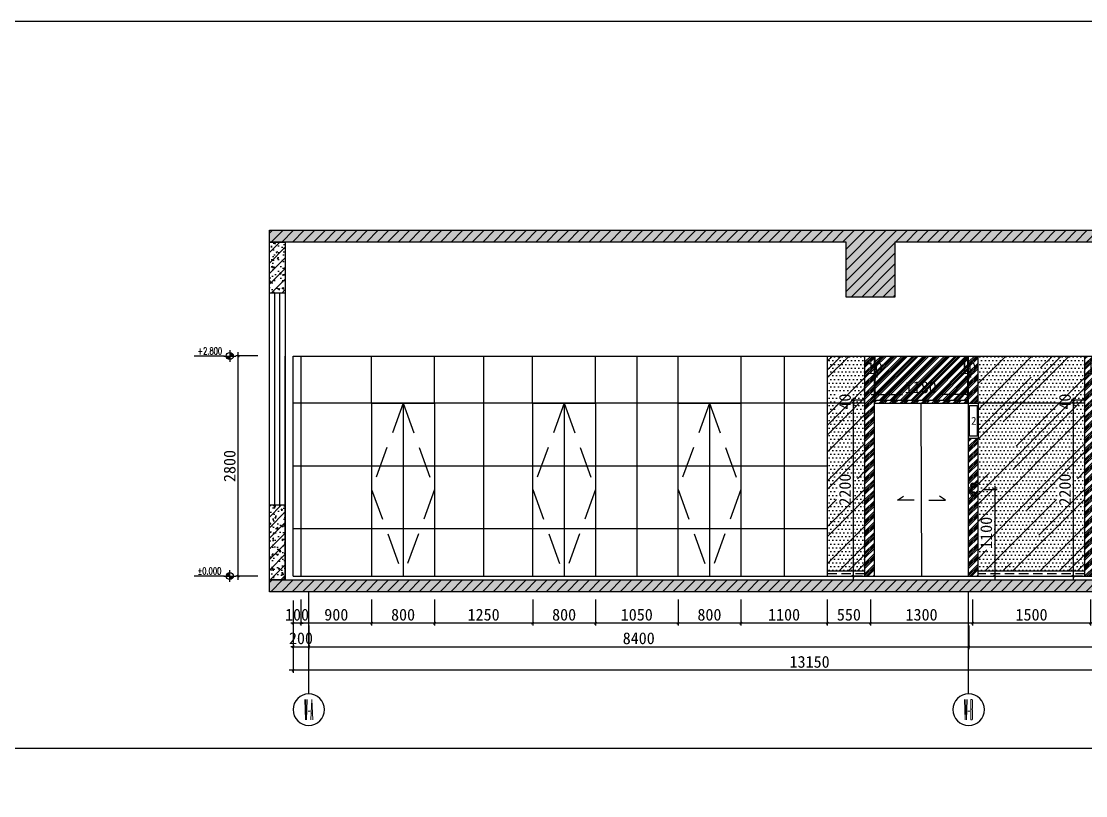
# Model space of a CAD drawing. Header units: millimetres. Extents: x 110215 to 630040, y -488650 to 141897.
# Drawn here: x 418844 to 432394, y 5496 to 15350 of the extents above; entities that cross this region are included whole.
import ezdxf
from ezdxf.enums import TextEntityAlignment as Align

# ---------------------------------------------------------------- set-up
doc = ezdxf.new("R2010")
doc.units = ezdxf.units.MM
doc.header["$LTSCALE"] = 1000
doc.linetypes.add('_DASH', pattern=[0.6, 0.4, -0.2])
doc.layers.get('Defpoints').update_dxf_attribs({"color": 2})
for name, color, linetype in [('0-118标注', 2, 'Continuous'), ('0-140a立面通高转折线', 2, 'Continuous'), ('0-140c立面材料填充', 250, 'Continuous'), ('0-140d立面材料分隔', 146, 'Continuous'), ('0-140立面图剖切线', 4, 'Continuous'), ('D-地面', 8, 'Continuous')]:
    doc.layers.add(name, color=color, linetype=linetype)
doc.styles.add('_TCH_AXIS', font='COMPLEX', dxfattribs={"bigfont": 'GBCBIG'})
doc.styles.add('COMPLEX', font='COMPLEX')
doc.styles.add('DIM_FONT', font='SIMPLEX', dxfattribs={"width": 0.7, "bigfont": 'GBCBIG'})
doc.styles.add('黑体', font='simhei.ttf')
doc.dimstyles.new('50', dxfattribs={"dimscale": 50, "dimtxt": 3, "dimasz": 0.6, "dimexe": 0.6, "dimexo": 0.6, "dimtad": 1, "dimdec": 0, "dimdsep": 46, "dimtxsty": '黑体', "dimblk1": 'ARCHTICK', "dimblk2": 'ARCHTICK', "dimsah": 1, "dimcen": 0, "dimdle": 1, "dimclrd": 251, "dimclre": 251, "dimclrt": 2, "dimadec": 0, "dimazin": 0, "dimtfac": 1, "dimtdec": 0, "dimtix": 1, "dimtmove": 2, "dimatfit": 3, "dimldrblk": 'DOT', "dimfxl": 0, "dimtolj": 1, "dimtzin": 0, "dimarcsym": 0})
pattern_1 = [(50, (4406.14, 0), (182.18467, -15.939086), [19.05, -209.55]), (355, (4406.14, 0), (-35.24342, 191.056845), [15.24, -167.640584]), (100.451445, (4421.32, -1.33), (146.94125, 175.11775), [16.19001, -178.090245]), (46.1842, (4406.14, 50.8), (271.07904, -42.04233), [28.575, -314.325]), (96.63556, (4428.73, 47.3), (237.40413, 247.42612), [24.28502, -267.1356]), (351.18415, (4406.14, 50.8), (237.40413, 247.42612), [22.85997, -251.45973]), (21, (4431.54, 38.1), (151.61439, -102.2652), [19.05, -209.55]), (326, (4431.54, 38.1), (61.80203, 184.18797), [15.24, -167.64]), (71.451445, (4444.18, 29.58), (213.41642, 81.92277), [16.19001, -178.08994]), (37.5, (4406.14, 0), (3.088603, 84.555039), [0, -165.608, 0, -170.18, 0, -168.275]), (7.5, (4406.14, 0), (66.819663, 100.180575), [0, -97.028, 0, -161.798, 0, -64.135]), (327.5, (4349.5, 0), (135.590595, -5.728744), [0, -63.5, 0, -198.12, 0, -262.89]), (317.5, (4324.1, 0), (148.12918, 25.42649), [0, -82.55, 0, -131.572, 0, -186.69])]

# ---------------------------------------------------------------- blocks, each defined once
blk = doc.blocks.new('A$C5D592601')
at = {"color": 8}
for p, q in [((0, 0), (69, 119)), ((0, 0), (139, 0)), ((139, 0), (69, 119))]:
    blk.add_line(p, q, dxfattribs=at)
blk = doc.blocks.new('A$C281910DD')
at = {"color": 4}
for centre in [(30, 142), (30, 30)]:
    blk.add_circle(centre, 30.2, dxfattribs=at)
at = {"color": 8, "xscale": 0.3314608094856856, "yscale": 0.3314608094856856, "zscale": 0.3314608094856856}
blk.add_blockref('A$C5D592601', (8, 128), dxfattribs=at)
at = {"color": 8, "xscale": -0.3314608094856856, "yscale": 0.3314608094856856, "zscale": 0.3314608094856856, "rotation": 180}
blk.add_blockref('A$C5D592601', (8, 44), dxfattribs=at)
blk = doc.blocks.new('_ArchTick')
at = {"color": 0, "linetype": 'ByBlock', "const_width": 0.4}
blk.add_lwpolyline([(-0.5, -0.5), (0.5, 0.5)], dxfattribs=at)
blk = doc.blocks.new('*D720')
at = {"color": 251, "lineweight": -2, "transparency": 16777216}
for p, q in [((311844, -27748), (311664, -27748)), ((311694, -29998), (311694, -27698)), ((311811, -29948), (311664, -29948))]:
    blk.add_line(p, q, dxfattribs=at)
at = {"layer": 'Defpoints', "color": 0, "transparency": 16777216}
for p in [(311694, -27748), (311971, -27748), (311841, -29948)]:
    blk.add_point(p, dxfattribs=at)
at = {"color": 251, "lineweight": -2, "transparency": 16777216, "xscale": 30, "yscale": 30, "zscale": 30}
for p, rotation in [((311694, -27748), 90), ((311694, -29948), 270)]:
    blk.add_blockref('_ArchTick', p, dxfattribs=dict(at, rotation=rotation))
at = {"color": 2, "transparency": 16777216, "insert": (311587, -28848), "char_height": 150, "attachment_point": 5, "rotation": 90, "style": '黑体'}
blk.add_mtext('\\A1;2200', dxfattribs=at)
blk = doc.blocks.new('_DOT')
at = {"color": 0, "linetype": 'ByBlock'}
blk.add_line((-0.5, 0), (-1, 0), dxfattribs=at)
at = {"color": 0, "linetype": 'ByBlock', "const_width": 0.5}
blk.add_lwpolyline([(-0.25, 0, 1), (0.25, 0, 1)], format="xyb", close=True, dxfattribs=at)
blk = doc.blocks.new('*D1052')
at = {"color": 251, "lineweight": -2, "transparency": 16777216}
for p, q in [((311961, -27411), (311931, -27411)), ((311961, -27376), (311961, -27441)), ((311961, -27411), (311971, -27411)), ((311971, -27376), (311971, -27441)), ((311971, -27411), (312001, -27411))]:
    blk.add_line(p, q, dxfattribs=at)
at = {"layer": 'Defpoints', "color": 0, "transparency": 16777216}
for p in [(311961, -27346), (311971, -27346), (311971, -27411)]:
    blk.add_point(p, dxfattribs=at)
at = {"color": 251, "lineweight": -2, "transparency": 16777216, "xscale": 30, "yscale": 30, "zscale": 30}
blk.add_blockref('_ArchTick', (311961, -27411), dxfattribs=at)
at = {"color": 251, "lineweight": -2, "transparency": 16777216, "xscale": 30, "yscale": 30, "zscale": 30, "rotation": 180}
blk.add_blockref('_ArchTick', (311971, -27411), dxfattribs=at)
at = {"color": 2, "transparency": 16777216, "insert": (311966, -27304), "char_height": 150, "attachment_point": 5, "style": '黑体'}
blk.add_mtext('\\A1;10', dxfattribs=at)
blk = doc.blocks.new('*D721')
at = {"color": 251, "lineweight": -2, "transparency": 16777216}
for p, q in [((311921, -27639), (312318, -27639)), ((311971, -27604), (311971, -27669)), ((313201, -27639), (312783, -27639)), ((313151, -27598), (313151, -27669))]:
    blk.add_line(p, q, dxfattribs=at)
at = {"layer": 'Defpoints', "color": 0, "transparency": 16777216}
for p in [(311971, -27574), (313151, -27568), (313151, -27639)]:
    blk.add_point(p, dxfattribs=at)
at = {"color": 251, "lineweight": -2, "transparency": 16777216, "xscale": 30, "yscale": 30, "zscale": 30, "rotation": 180}
blk.add_blockref('_ArchTick', (311971, -27639), dxfattribs=at)
at = {"color": 251, "lineweight": -2, "transparency": 16777216, "xscale": 30, "yscale": 30, "zscale": 30}
blk.add_blockref('_ArchTick', (313151, -27639), dxfattribs=at)
at = {"color": 2, "transparency": 16777216, "insert": (312550, -27546), "char_height": 150, "attachment_point": 5, "style": '黑体'}
blk.add_mtext('\\A1;1180', dxfattribs=at)
blk = doc.blocks.new('*D1053')
at = {"color": 251, "lineweight": -2, "transparency": 16777216}
for p, q in [((313151, -27281), (313151, -27441)), ((313161, -27358), (313161, -27441)), ((313151, -27411), (313121, -27411)), ((313151, -27411), (313161, -27411)), ((313161, -27411), (313191, -27411))]:
    blk.add_line(p, q, dxfattribs=at)
at = {"layer": 'Defpoints', "color": 0, "transparency": 16777216}
for p in [(313151, -27251), (313161, -27328), (313161, -27411)]:
    blk.add_point(p, dxfattribs=at)
at = {"color": 251, "lineweight": -2, "transparency": 16777216, "xscale": 30, "yscale": 30, "zscale": 30}
blk.add_blockref('_ArchTick', (313151, -27411), dxfattribs=at)
at = {"color": 251, "lineweight": -2, "transparency": 16777216, "xscale": 30, "yscale": 30, "zscale": 30, "rotation": 180}
blk.add_blockref('_ArchTick', (313161, -27411), dxfattribs=at)
at = {"color": 2, "transparency": 16777216, "insert": (313156, -27304), "char_height": 150, "attachment_point": 5, "style": '黑体'}
blk.add_mtext('\\A1;10', dxfattribs=at)
blk = doc.blocks.new('*D1054')
at = {"color": 251, "lineweight": -2, "transparency": 16777216}
for p, q in [((313342, -28848), (313522, -28848)), ((313492, -28798), (313492, -29998)), ((313342, -29948), (313522, -29948))]:
    blk.add_line(p, q, dxfattribs=at)
at = {"layer": 'Defpoints', "color": 0, "transparency": 16777216}
for p in [(313249, -28848), (313220, -29948), (313492, -29948)]:
    blk.add_point(p, dxfattribs=at)
at = {"color": 251, "lineweight": -2, "transparency": 16777216, "xscale": 30, "yscale": 30, "zscale": 30}
for p, rotation in [((313492, -28848), 90), ((313492, -29948), 270)]:
    blk.add_blockref('_ArchTick', p, dxfattribs=dict(at, rotation=rotation))
at = {"color": 2, "transparency": 16777216, "insert": (313385, -29398), "char_height": 150, "attachment_point": 5, "rotation": 90, "style": '黑体'}
blk.add_mtext('\\A1;1100', dxfattribs=at)
blk = doc.blocks.new('*D1055')
at = {"color": 251, "lineweight": -2, "transparency": 16777216}
for p, q in [((311844, -27708), (311664, -27708)), ((311844, -27748), (311664, -27748)), ((311694, -27708), (311694, -27678)), ((311694, -27708), (311694, -27748)), ((311694, -27748), (311694, -27778))]:
    blk.add_line(p, q, dxfattribs=at)
at = {"layer": 'Defpoints', "color": 0, "transparency": 16777216}
for p in [(311694, -27748), (311961, -27708), (311971, -27748)]:
    blk.add_point(p, dxfattribs=at)
at = {"color": 251, "lineweight": -2, "transparency": 16777216, "xscale": 30, "yscale": 30, "zscale": 30}
for p, rotation in [((311694, -27708), 270), ((311694, -27748), 90)]:
    blk.add_blockref('_ArchTick', p, dxfattribs=dict(at, rotation=rotation))
at = {"color": 2, "transparency": 16777216, "insert": (311587, -27728), "char_height": 150, "attachment_point": 5, "rotation": 90, "style": '黑体'}
blk.add_mtext('\\A1;40', dxfattribs=at)
blk = doc.blocks.new('*D1059')
at = {"color": 251, "lineweight": -2, "transparency": 16777216}
for p, q in [((430954, 7991), (430954, 7661)), ((432454, 7991), (432454, 7661)), ((432504, 7691), (430904, 7691))]:
    blk.add_line(p, q, dxfattribs=at)
at = {"layer": 'Defpoints', "color": 0, "transparency": 16777216}
for p in [(430954, 8091), (432454, 8091), (430954, 7691)]:
    blk.add_point(p, dxfattribs=at)
at = {"color": 251, "lineweight": -2, "transparency": 16777216, "xscale": 30, "yscale": 30, "zscale": 30, "rotation": 180}
blk.add_blockref('_ArchTick', (430954, 7691), dxfattribs=at)
at = {"color": 251, "lineweight": -2, "transparency": 16777216, "xscale": 30, "yscale": 30, "zscale": 30}
blk.add_blockref('_ArchTick', (432454, 7691), dxfattribs=at)
at = {"color": 2, "transparency": 16777216, "insert": (431704, 7798), "char_height": 150, "attachment_point": 5, "style": '黑体'}
blk.add_mtext('\\A1;1500', dxfattribs=at)
blk = doc.blocks.new('*D1060')
at = {"color": 251, "lineweight": -2, "transparency": 16777216}
for p, q in [((429654, 7991), (429654, 7661)), ((430954, 7991), (430954, 7661)), ((431004, 7691), (429604, 7691))]:
    blk.add_line(p, q, dxfattribs=at)
at = {"layer": 'Defpoints', "color": 0, "transparency": 16777216}
for p in [(429654, 8091), (430954, 8091), (429654, 7691)]:
    blk.add_point(p, dxfattribs=at)
at = {"color": 251, "lineweight": -2, "transparency": 16777216, "xscale": 30, "yscale": 30, "zscale": 30, "rotation": 180}
blk.add_blockref('_ArchTick', (429654, 7691), dxfattribs=at)
at = {"color": 251, "lineweight": -2, "transparency": 16777216, "xscale": 30, "yscale": 30, "zscale": 30}
blk.add_blockref('_ArchTick', (430954, 7691), dxfattribs=at)
at = {"color": 2, "transparency": 16777216, "insert": (430304, 7798), "char_height": 150, "attachment_point": 5, "style": '黑体'}
blk.add_mtext('\\A1;1300', dxfattribs=at)
blk = doc.blocks.new('*D1061')
at = {"color": 251, "lineweight": -2, "transparency": 16777216}
for p, q in [((429104, 7991), (429104, 7661)), ((429654, 7991), (429654, 7661)), ((429704, 7691), (429054, 7691))]:
    blk.add_line(p, q, dxfattribs=at)
at = {"layer": 'Defpoints', "color": 0, "transparency": 16777216}
for p in [(429104, 8091), (429654, 8091), (429104, 7691)]:
    blk.add_point(p, dxfattribs=at)
at = {"color": 251, "lineweight": -2, "transparency": 16777216, "xscale": 30, "yscale": 30, "zscale": 30, "rotation": 180}
blk.add_blockref('_ArchTick', (429104, 7691), dxfattribs=at)
at = {"color": 251, "lineweight": -2, "transparency": 16777216, "xscale": 30, "yscale": 30, "zscale": 30}
blk.add_blockref('_ArchTick', (429654, 7691), dxfattribs=at)
at = {"color": 2, "transparency": 16777216, "insert": (429379, 7798), "char_height": 150, "attachment_point": 5, "style": '黑体'}
blk.add_mtext('\\A1;550', dxfattribs=at)
blk = doc.blocks.new('*D1062')
at = {"color": 251, "lineweight": -2, "transparency": 16777216}
for p, q in [((428004, 7991), (428004, 7661)), ((429104, 7991), (429104, 7661)), ((429154, 7691), (427954, 7691))]:
    blk.add_line(p, q, dxfattribs=at)
at = {"layer": 'Defpoints', "color": 0, "transparency": 16777216}
for p in [(428004, 8091), (429104, 8091), (428004, 7691)]:
    blk.add_point(p, dxfattribs=at)
at = {"color": 251, "lineweight": -2, "transparency": 16777216, "xscale": 30, "yscale": 30, "zscale": 30, "rotation": 180}
blk.add_blockref('_ArchTick', (428004, 7691), dxfattribs=at)
at = {"color": 251, "lineweight": -2, "transparency": 16777216, "xscale": 30, "yscale": 30, "zscale": 30}
blk.add_blockref('_ArchTick', (429104, 7691), dxfattribs=at)
at = {"color": 2, "transparency": 16777216, "insert": (428554, 7798), "char_height": 150, "attachment_point": 5, "style": '黑体'}
blk.add_mtext('\\A1;1100', dxfattribs=at)
blk = doc.blocks.new('*D1063')
at = {"color": 251, "lineweight": -2, "transparency": 16777216}
for p, q in [((427204, 7991), (427204, 7661)), ((428004, 7991), (428004, 7661)), ((428054, 7691), (427154, 7691))]:
    blk.add_line(p, q, dxfattribs=at)
at = {"layer": 'Defpoints', "color": 0, "transparency": 16777216}
for p in [(427204, 8091), (428004, 8091), (427204, 7691)]:
    blk.add_point(p, dxfattribs=at)
at = {"color": 251, "lineweight": -2, "transparency": 16777216, "xscale": 30, "yscale": 30, "zscale": 30, "rotation": 180}
blk.add_blockref('_ArchTick', (427204, 7691), dxfattribs=at)
at = {"color": 251, "lineweight": -2, "transparency": 16777216, "xscale": 30, "yscale": 30, "zscale": 30}
blk.add_blockref('_ArchTick', (428004, 7691), dxfattribs=at)
at = {"color": 2, "transparency": 16777216, "insert": (427604, 7798), "char_height": 150, "attachment_point": 5, "style": '黑体'}
blk.add_mtext('\\A1;800', dxfattribs=at)
blk = doc.blocks.new('*D1064')
at = {"color": 251, "lineweight": -2, "transparency": 16777216}
for p, q in [((426154, 7991), (426154, 7661)), ((427204, 7991), (427204, 7661)), ((427254, 7691), (426104, 7691))]:
    blk.add_line(p, q, dxfattribs=at)
at = {"layer": 'Defpoints', "color": 0, "transparency": 16777216}
for p in [(426154, 8091), (427204, 8091), (426154, 7691)]:
    blk.add_point(p, dxfattribs=at)
at = {"color": 251, "lineweight": -2, "transparency": 16777216, "xscale": 30, "yscale": 30, "zscale": 30, "rotation": 180}
blk.add_blockref('_ArchTick', (426154, 7691), dxfattribs=at)
at = {"color": 251, "lineweight": -2, "transparency": 16777216, "xscale": 30, "yscale": 30, "zscale": 30}
blk.add_blockref('_ArchTick', (427204, 7691), dxfattribs=at)
at = {"color": 2, "transparency": 16777216, "insert": (426679, 7798), "char_height": 150, "attachment_point": 5, "style": '黑体'}
blk.add_mtext('\\A1;1050', dxfattribs=at)
blk = doc.blocks.new('*D1065')
at = {"color": 251, "lineweight": -2, "transparency": 16777216}
for p, q in [((425354, 7991), (425354, 7661)), ((426154, 7991), (426154, 7661)), ((426204, 7691), (425304, 7691))]:
    blk.add_line(p, q, dxfattribs=at)
at = {"layer": 'Defpoints', "color": 0, "transparency": 16777216}
for p in [(425354, 8091), (426154, 8091), (425354, 7691)]:
    blk.add_point(p, dxfattribs=at)
at = {"color": 251, "lineweight": -2, "transparency": 16777216, "xscale": 30, "yscale": 30, "zscale": 30, "rotation": 180}
blk.add_blockref('_ArchTick', (425354, 7691), dxfattribs=at)
at = {"color": 251, "lineweight": -2, "transparency": 16777216, "xscale": 30, "yscale": 30, "zscale": 30}
blk.add_blockref('_ArchTick', (426154, 7691), dxfattribs=at)
at = {"color": 2, "transparency": 16777216, "insert": (425754, 7798), "char_height": 150, "attachment_point": 5, "style": '黑体'}
blk.add_mtext('\\A1;800', dxfattribs=at)
blk = doc.blocks.new('*D1066')
at = {"color": 251, "lineweight": -2, "transparency": 16777216}
for p, q in [((424104, 7991), (424104, 7661)), ((425354, 7991), (425354, 7661)), ((425404, 7691), (424054, 7691))]:
    blk.add_line(p, q, dxfattribs=at)
at = {"layer": 'Defpoints', "color": 0, "transparency": 16777216}
for p in [(424104, 8091), (425354, 8091), (424104, 7691)]:
    blk.add_point(p, dxfattribs=at)
at = {"color": 251, "lineweight": -2, "transparency": 16777216, "xscale": 30, "yscale": 30, "zscale": 30, "rotation": 180}
blk.add_blockref('_ArchTick', (424104, 7691), dxfattribs=at)
at = {"color": 251, "lineweight": -2, "transparency": 16777216, "xscale": 30, "yscale": 30, "zscale": 30}
blk.add_blockref('_ArchTick', (425354, 7691), dxfattribs=at)
at = {"color": 2, "transparency": 16777216, "insert": (424729, 7798), "char_height": 150, "attachment_point": 5, "style": '黑体'}
blk.add_mtext('\\A1;1250', dxfattribs=at)
blk = doc.blocks.new('*D1067')
at = {"color": 251, "lineweight": -2, "transparency": 16777216}
for p, q in [((423304, 7991), (423304, 7661)), ((424104, 7991), (424104, 7661)), ((424154, 7691), (423254, 7691))]:
    blk.add_line(p, q, dxfattribs=at)
at = {"layer": 'Defpoints', "color": 0, "transparency": 16777216}
for p in [(423304, 8091), (424104, 8091), (423304, 7691)]:
    blk.add_point(p, dxfattribs=at)
at = {"color": 251, "lineweight": -2, "transparency": 16777216, "xscale": 30, "yscale": 30, "zscale": 30, "rotation": 180}
blk.add_blockref('_ArchTick', (423304, 7691), dxfattribs=at)
at = {"color": 251, "lineweight": -2, "transparency": 16777216, "xscale": 30, "yscale": 30, "zscale": 30}
blk.add_blockref('_ArchTick', (424104, 7691), dxfattribs=at)
at = {"color": 2, "transparency": 16777216, "insert": (423704, 7798), "char_height": 150, "attachment_point": 5, "style": '黑体'}
blk.add_mtext('\\A1;800', dxfattribs=at)
blk = doc.blocks.new('*D1068')
at = {"color": 251, "lineweight": -2, "transparency": 16777216}
for p, q in [((422404, 7991), (422404, 7661)), ((423304, 7991), (423304, 7661)), ((423354, 7691), (422354, 7691))]:
    blk.add_line(p, q, dxfattribs=at)
at = {"layer": 'Defpoints', "color": 0, "transparency": 16777216}
for p in [(422404, 8091), (423304, 8091), (422404, 7691)]:
    blk.add_point(p, dxfattribs=at)
at = {"color": 251, "lineweight": -2, "transparency": 16777216, "xscale": 30, "yscale": 30, "zscale": 30, "rotation": 180}
blk.add_blockref('_ArchTick', (422404, 7691), dxfattribs=at)
at = {"color": 251, "lineweight": -2, "transparency": 16777216, "xscale": 30, "yscale": 30, "zscale": 30}
blk.add_blockref('_ArchTick', (423304, 7691), dxfattribs=at)
at = {"color": 2, "transparency": 16777216, "insert": (422854, 7798), "char_height": 150, "attachment_point": 5, "style": '黑体'}
blk.add_mtext('\\A1;900', dxfattribs=at)
blk = doc.blocks.new('*D1069')
at = {"color": 251, "lineweight": -2, "transparency": 16777216}
for p, q in [((422304, 7981), (422304, 7661)), ((422404, 7991), (422404, 7661)), ((422304, 7691), (422274, 7691)), ((422404, 7691), (422304, 7691)), ((422404, 7691), (422434, 7691))]:
    blk.add_line(p, q, dxfattribs=at)
at = {"layer": 'Defpoints', "color": 0, "transparency": 16777216}
for p in [(422304, 8011), (422404, 8091), (422304, 7691)]:
    blk.add_point(p, dxfattribs=at)
at = {"color": 251, "lineweight": -2, "transparency": 16777216, "xscale": 30, "yscale": 30, "zscale": 30}
blk.add_blockref('_ArchTick', (422304, 7691), dxfattribs=at)
at = {"color": 251, "lineweight": -2, "transparency": 16777216, "xscale": 30, "yscale": 30, "zscale": 30, "rotation": 180}
blk.add_blockref('_ArchTick', (422404, 7691), dxfattribs=at)
at = {"color": 2, "transparency": 16777216, "insert": (422354, 7798), "char_height": 150, "attachment_point": 5, "style": '黑体'}
blk.add_mtext('\\A1;100', dxfattribs=at)
blk = doc.blocks.new('*D1070')
at = {"color": 251, "lineweight": -2, "transparency": 16777216}
for p, q in [((422304, 7661), (422304, 7361)), ((422504, 7661), (422504, 7361)), ((422304, 7391), (422274, 7391)), ((422304, 7391), (422504, 7391)), ((422504, 7391), (422534, 7391))]:
    blk.add_line(p, q, dxfattribs=at)
at = {"layer": 'Defpoints', "color": 0, "transparency": 16777216}
for p in [(422304, 7691), (422504, 7691), (422504, 7391)]:
    blk.add_point(p, dxfattribs=at)
at = {"color": 251, "lineweight": -2, "transparency": 16777216, "xscale": 30, "yscale": 30, "zscale": 30}
blk.add_blockref('_ArchTick', (422304, 7391), dxfattribs=at)
at = {"color": 251, "lineweight": -2, "transparency": 16777216, "xscale": 30, "yscale": 30, "zscale": 30, "rotation": 180}
blk.add_blockref('_ArchTick', (422504, 7391), dxfattribs=at)
at = {"color": 2, "transparency": 16777216, "insert": (422404, 7498), "char_height": 150, "attachment_point": 5, "style": '黑体'}
blk.add_mtext('\\A1;200', dxfattribs=at)
blk = doc.blocks.new('*D1071')
at = {"color": 251, "lineweight": -2, "transparency": 16777216}
for p, q in [((422504, 7661), (422504, 7361)), ((430904, 7661), (430904, 7361)), ((422454, 7391), (430954, 7391))]:
    blk.add_line(p, q, dxfattribs=at)
at = {"layer": 'Defpoints', "color": 0, "transparency": 16777216}
for p in [(422504, 7691), (430904, 7691), (430904, 7391)]:
    blk.add_point(p, dxfattribs=at)
at = {"color": 251, "lineweight": -2, "transparency": 16777216, "xscale": 30, "yscale": 30, "zscale": 30, "rotation": 180}
blk.add_blockref('_ArchTick', (422504, 7391), dxfattribs=at)
at = {"color": 251, "lineweight": -2, "transparency": 16777216, "xscale": 30, "yscale": 30, "zscale": 30}
blk.add_blockref('_ArchTick', (430904, 7391), dxfattribs=at)
at = {"color": 2, "transparency": 16777216, "insert": (426704, 7498), "char_height": 150, "attachment_point": 5, "style": '黑体'}
blk.add_mtext('\\A1;8400', dxfattribs=at)
blk = doc.blocks.new('*D1072')
at = {"color": 251, "lineweight": -2, "transparency": 16777216}
for p, q in [((430904, 7661), (430904, 7361)), ((435154, 7661), (435154, 7361)), ((430854, 7391), (435204, 7391))]:
    blk.add_line(p, q, dxfattribs=at)
at = {"layer": 'Defpoints', "color": 0, "transparency": 16777216}
for p in [(430904, 7691), (435154, 7691), (435154, 7391)]:
    blk.add_point(p, dxfattribs=at)
at = {"color": 251, "lineweight": -2, "transparency": 16777216, "xscale": 30, "yscale": 30, "zscale": 30, "rotation": 180}
blk.add_blockref('_ArchTick', (430904, 7391), dxfattribs=at)
at = {"color": 251, "lineweight": -2, "transparency": 16777216, "xscale": 30, "yscale": 30, "zscale": 30}
blk.add_blockref('_ArchTick', (435154, 7391), dxfattribs=at)
at = {"color": 2, "transparency": 16777216, "insert": (433029, 7498), "char_height": 150, "attachment_point": 5, "style": '黑体'}
blk.add_mtext('\\A1;4250', dxfattribs=at)
blk = doc.blocks.new('*D1074')
at = {"color": 251, "lineweight": -2, "transparency": 16777216}
for p, q in [((422304, 7361), (422304, 7061)), ((435454, 7361), (435454, 7061)), ((435504, 7091), (422254, 7091))]:
    blk.add_line(p, q, dxfattribs=at)
at = {"layer": 'Defpoints', "color": 0, "transparency": 16777216}
for p in [(422304, 7391), (435454, 7391), (422304, 7091)]:
    blk.add_point(p, dxfattribs=at)
at = {"color": 251, "lineweight": -2, "transparency": 16777216, "xscale": 30, "yscale": 30, "zscale": 30, "rotation": 180}
blk.add_blockref('_ArchTick', (422304, 7091), dxfattribs=at)
at = {"color": 251, "lineweight": -2, "transparency": 16777216, "xscale": 30, "yscale": 30, "zscale": 30}
blk.add_blockref('_ArchTick', (435454, 7091), dxfattribs=at)
at = {"color": 2, "transparency": 16777216, "insert": (428879, 7198), "char_height": 150, "attachment_point": 5, "style": '黑体'}
blk.add_mtext('\\A1;13150', dxfattribs=at)
blk = doc.blocks.new('_AXISO')
blk.add_circle((0, 0), 0.5)
at = {"style": 'COMPLEX', "width": 1.041667}
blk.add_attdef('A', text='', height=0.56, dxfattribs=at).set_placement((-0.25, -0.28), (0.25, -0.28), align=Align.FIT)
blk = doc.blocks.new('*D1075')
at = {"color": 251, "lineweight": -2, "transparency": 16777216}
for p, q in [((421604, 8241), (421604, 11141)), ((421854, 11091), (421574, 11091)), ((421854, 8291), (421574, 8291))]:
    blk.add_line(p, q, dxfattribs=at)
at = {"layer": 'Defpoints', "color": 0, "transparency": 16777216}
for p in [(421604, 11091), (422004, 11091), (422004, 8291)]:
    blk.add_point(p, dxfattribs=at)
at = {"color": 251, "lineweight": -2, "transparency": 16777216, "xscale": 30, "yscale": 30, "zscale": 30}
for p, rotation in [((421604, 11091), 90), ((421604, 8291), 270)]:
    blk.add_blockref('_ArchTick', p, dxfattribs=dict(at, rotation=rotation))
at = {"color": 2, "transparency": 16777216, "insert": (421497, 9691), "char_height": 150, "attachment_point": 5, "rotation": 90, "style": '黑体'}
blk.add_mtext('\\A1;2800', dxfattribs=at)
blk = doc.blocks.new('*U702')
at = {"extrusion": (0, 0, -1)}
for points in [[(0, 0), (1.5, 0, 0.414214), (0, 1.5)], [(0, 0), (-1.5, 0, 0.414214), (0, -1.5)]]:
    blk.add_hatch(color=256, dxfattribs=at).paths.add_polyline_path(points)
for p, q in [((-2.25, 0), (-15.09, 0)), ((-2.52, 0), (2.52, 0)), ((0, -2.52), (0, 2.52))]:
    blk.add_line(p, q)
blk.add_circle((0, 0), 1.5)
at = {"style": 'DIM_FONT', "width": 0.7, "flags": 8}
blk.add_attdef('%%P0.000', (-13.68, -0.59), '', height=3, dxfattribs=at)
blk = doc.blocks.new('*U703')
at = {"extrusion": (0, 0, -1)}
for points in [[(0, 0), (1.5, 0, -0.414214), (0, -1.5)], [(0, 0), (-1.5, 0, -0.414214), (0, 1.5)]]:
    blk.add_hatch(color=256, dxfattribs=at).paths.add_polyline_path(points)
for p, q in [((-2.25, 0), (-15.09, 0)), ((-2.52, 0), (2.52, 0)), ((0, 2.52), (0, -2.52))]:
    blk.add_line(p, q)
blk.add_circle((0, 0), 1.5)
at = {"style": 'DIM_FONT', "width": 0.7, "flags": 8}
blk.add_attdef('%%P0.000', (-13.68, 0.59), '', height=3, dxfattribs=at)
blk = doc.blocks.new('scfsdfs')
h = blk.add_hatch()
h.set_pattern_fill('ANSI34', color=8, scale=5, style=0)
h.set_pattern_definition([(45, (315072.82, -29947.7), (-67.352, 67.352), []), (45, (315095.27, -29947.7), (-67.352, 67.352), []), (45, (315117.72, -29947.7), (-67.352, 67.352), []), (45, (315140.17, -29947.7), (-67.352, 67.352), [])])
h.paths.add_polyline_path([(311960.9, -27147.7), (311840.9, -27147.7), (311840.9, -29947.7), (311960.9, -29947.7)])
h = blk.add_hatch()
h.set_pattern_fill('ANSI34', color=8, scale=5, style=0)
h.set_pattern_definition([(45, (315202.82, -29947.7), (-67.352, 67.352), []), (45, (315225.27, -29947.7), (-67.352, 67.352), []), (45, (315247.72, -29947.7), (-67.352, 67.352), []), (45, (315270.17, -29947.7), (-67.352, 67.352), [])])
h.paths.add_polyline_path([(313150.9, -27147.7), (311970.9, -27147.7), (311970.9, -27707.7), (313150.9, -27707.7)])
h = blk.add_hatch()
h.set_pattern_fill('ANSI34', color=8, scale=5, style=0)
h.set_pattern_definition([(45, (316392.82, -29947.7), (-67.352, 67.352), []), (45, (316415.27, -29947.7), (-67.352, 67.352), []), (45, (316437.72, -29947.7), (-67.352, 67.352), []), (45, (316460.17, -29947.7), (-67.352, 67.352), [])])
h.paths.add_polyline_path([(313280.9, -28197.7), (313160.9, -28197.7), (313160.9, -29947.7), (313280.9, -29947.7)])
h.paths.add_polyline_path([(313280.9, -27147.7), (313160.9, -27147.7), (313160.9, -27747.7), (313280.9, -27747.7)])
h = blk.add_hatch()
h.set_pattern_fill('ANSI34', color=8, scale=5, style=0)
h.set_pattern_definition([(45, (315282.21, -27747.7), (-67.352, 67.352), []), (45, (315304.66, -27747.7), (-67.352, 67.352), []), (45, (315327.11, -27747.7), (-67.352, 67.352), []), (45, (315349.56, -27747.7), (-67.352, 67.352), [])])
h.paths.add_polyline_path([(313150.3, -27707.7), (311950.3, -27707.7), (311950.3, -27747.7), (313150.3, -27747.7)])
at = {"color": 4}
for p, q in [((311840.9, -29947.7), (311840.9, -27147.7)), ((313280.9, -27747.7), (313280.9, -27147.7)), ((313280.9, -29947.7), (313280.9, -28197.7))]:
    blk.add_line(p, q, dxfattribs=at)
at = {"color": 3}
for p, q in [((311960.9, -29947.7), (311960.9, -27147.7)), ((313160.9, -27747.7), (313160.9, -27147.7)), ((311960.9, -27707.7), (313160.9, -27707.7)), ((311960.9, -27747.7), (313160.9, -27747.7)), ((312550.3, -27747.7), (312560.9, -29947.7)), ((313160.9, -29947.7), (313160.9, -28197.7))]:
    blk.add_line(p, q, dxfattribs=at)
at = {"color": 9}
for p, q in [((311970.9, -27707.7), (311970.9, -27147.7)), ((313150.9, -27707.7), (313150.9, -27147.7))]:
    blk.add_line(p, q, dxfattribs=at)
at = {"color": 8}
for points in [[(313160.9, -27747.7), (313280.9, -27747.7), (313280.9, -28197.7), (313160.9, -28197.7)], [(313170.9, -27777.7), (313270.9, -27777.7), (313270.9, -28167.7), (313170.9, -28167.7)]]:
    blk.add_lwpolyline(points, close=True, dxfattribs=at)
at = {"color": 2}
for points in [[(312467.1, -28980.1), (312254.1, -28980.1), (312330.1, -28929.6)], [(312654.7, -28980.1), (312867.7, -28980.1), (312791.7, -28929.6)]]:
    blk.add_lwpolyline(points, dxfattribs=at)
at = {"color": 8}
blk.add_blockref('A$C281910DD', (313188.7, -28933.9), dxfattribs=at)
blk.add_text('2', height=100, dxfattribs=at).set_placement((313191.8, -28022.4))
for base, p1, p2, angle, picture, middle in [((311970.9, -27411), (311960.9, -27346.4), (311970.9, -27346.4), 0, '*D1052', (311965.9, -27303.9)), ((313160.9, -27411), (313150.9, -27251.3), (313160.9, -27327.8), 0, '*D1053', (313155.9, -27303.9)), ((311694, -27747.7), (311960.9, -27707.7), (311970.9, -27747.7), 270, '*D1055', (311586.9, -27727.7)), ((311694, -27747.7), (311840.9, -29947.7), (311970.9, -27747.7), 90, '*D720', (311586.9, -28847.7)), ((313491.7, -29947.7), (313249.2, -28847.7), (313219.5, -29947.7), 90, '*D1054', (313384.6, -29397.7))]:
    dim = blk.add_linear_dim(base=base, p1=p1, p2=p2, angle=angle, dimstyle='50')
    dim.commit()
    dim.dimension.update_dxf_attribs({"geometry": picture, "text_midpoint": middle})
dim = blk.add_linear_dim(base=(313150.9, -27638.8), p1=(311970.9, -27574.2), p2=(313150.9, -27568.1), angle=0, dimstyle='50')
dim.commit()
dim.dimension.update_dxf_attribs({"geometry": '*D721', "text_midpoint": (312550.3, -27546.3), "dimtype": 128})

msp = doc.modelspace()

# ---------------------------------------------------------------- hatches: boundary and pattern name
h = msp.add_hatch()
h.set_pattern_fill('ANSI31', color=250, scale=30)
h.set_pattern_definition([(45, (59757.53, 37276.39), (-67.35192, 67.35192), [])])
h.paths.add_polyline_path([(435550, 12690.4), (435550, 11840.4), (434940.2, 11840.4), (434940.2, 12540.4), (429965.7, 12540.4), (429965.7, 11840.4), (429344.9, 11840.4), (429344.9, 12540.4), (422003.9, 12540.4), (422003.9, 12690.4)])
h.paths.add_polyline_path([(422003.9, 8240.8), (435454.8, 8240.8), (435454.8, 8090.8), (422003.9, 8090.8)])
h = msp.add_hatch()
h.set_pattern_fill('ANSI31', color=250, scale=30)
h.set_pattern_definition([(45, (4406.14, 0), (-67.35192, 67.35192), [])])
h.paths.add_polyline_path([(422003.9, 8240.8), (422204, 8240.8), (422204, 9190.8), (422003.9, 9190.8)])
h.paths.add_polyline_path([(422204, 12540.4), (422003.9, 12540.4), (422003.9, 11890.8), (422204, 11890.8)])
h = msp.add_hatch()
h.set_pattern_fill('玻璃', color=8, scale=500, angle=45)
h.set_pattern_definition([(45, (425629.8, 5316.6), (424.264, 1131.37), [7500, -1000, 2500, -500]), (45, (425923.2, 5963.6), (-823.78, 116.67), [1500, -165, 3000, -375]), (45, (425506.04, 5793.88), (1601.597, 2075.358), [4000, -700, 2000, -500])])
h.paths.add_polyline_path([(429103.9, 11090.8), (429103.9, 8350.8), (429583.9, 8350.8), (429583.9, 11090.8)])
h = msp.add_hatch()
h.set_pattern_fill('玻璃', color=8, scale=500, angle=45)
h.set_pattern_definition([(45, (428429.8, 5316.6), (424.264, 1131.37), [7500, -1000, 2500, -500]), (45, (428723.2, 5963.6), (-823.78, 116.67), [1500, -165, 3000, -375]), (45, (428306.04, 5793.88), (1601.597, 2075.358), [4000, -700, 2000, -500])])
h.paths.add_polyline_path([(431023.9, 11090.8), (431023.9, 8350.8), (432383.9, 8350.8), (432383.9, 11090.8)])
at = {"layer": '0-140c立面材料填充'}
h = msp.add_hatch(dxfattribs=at)
h.set_pattern_fill('AR-CONC', color=256)
h.set_pattern_definition([(50, (59757.53, 37276.39), (182.18467, -15.939086), [19.05, -209.55]), (355, (59757.53, 37276.4), (-35.24342, 191.056845), [15.24, -167.64058]), (100.451445, (59772.71, 37275.06), (146.94125, 175.11775), [16.19001, -178.090245]), (46.1842, (59757.53, 37327.2), (271.07904, -42.04233), [28.575, -314.325]), (96.63556, (59780.12, 37323.7), (237.40413, 247.42612), [24.28502, -267.1356]), (351.18415, (59757.53, 37327.2), (237.40413, 247.42612), [22.85997, -251.45973]), (21, (59782.93, 37314.49), (151.61439, -102.2652), [19.05, -209.55]), (326, (59782.93, 37314.5), (61.80203, 184.18797), [15.24, -167.64]), (71.451445, (59795.57, 37305.97), (213.41642, 81.92277), [16.19001, -178.08994]), (37.5, (59757.53, 37276.39), (3.088603, 84.555039), [0, -165.608, 0, -170.18, 0, -168.275]), (7.5, (59757.53, 37276.39), (66.819663, 100.180575), [0, -97.028, 0, -161.798, 0, -64.135]), (327.5, (59700.89, 37276.39), (135.590595, -5.728744), [0, -63.5, 0, -198.12, 0, -262.89]), (317.5, (59675.49, 37276.39), (148.12918, 25.42649), [0, -82.55, 0, -131.572, 0, -186.69])])
h.paths.add_polyline_path([(435550, 12690.4), (435550, 11840.4), (434940.2, 11840.4), (434940.2, 12540.4), (429965.7, 12540.4), (429965.7, 11840.4), (429344.9, 11840.4), (429344.9, 12540.4), (422003.9, 12540.4), (422003.9, 12690.4)])
h.paths.add_polyline_path([(422003.9, 8240.8), (435454.8, 8240.8), (435454.8, 8090.8), (422003.9, 8090.8)])
h = msp.add_hatch(dxfattribs=at)
h.set_pattern_fill('AR-CONC', color=256)
h.set_pattern_definition(pattern_1)
h.paths.add_polyline_path([(422003.9, 11890.8), (422204, 11890.8), (422204, 12540.4), (422003.9, 12540.4)])
h = msp.add_hatch(dxfattribs=at)
h.set_pattern_fill('AR-CONC', color=256)
h.set_pattern_definition(pattern_1)
h.paths.add_polyline_path([(422204, 9190.8), (422003.9, 9190.8), (422003.9, 8240.8), (422204, 8240.8)])
at = {"layer": 'D-地面'}
h = msp.add_hatch(dxfattribs=at)
h.set_pattern_fill('DOTS', color=8, scale=30, style=0)
h.set_pattern_definition([(0, (425649.78, 5316.585), (23.8125, 47.625), [0, -47.625])])
h.paths.add_polyline_path([(429103.9, 11090.8), (429103.9, 8350.8), (429583.9, 8350.8), (429583.9, 11090.8)])
h = msp.add_hatch(dxfattribs=at)
h.set_pattern_fill('DOTS', color=8, scale=30, style=0)
h.set_pattern_definition([(0, (428449.78, 5316.585), (23.8125, 47.625), [0, -47.625])])
h.paths.add_polyline_path([(431023.9, 11090.8), (431023.9, 8350.8), (432383.9, 8350.8), (432383.9, 11090.8)])

# ---------------------------------------------------------------- linework, layer by layer
for p, q in [((422204, 11890.8), (422003.9, 11890.8)), ((422070.6, 9190.8), (422070.6, 11890.8)), ((422137.2, 9190.8), (422137.2, 11890.8)), ((422204, 8290.8), (422204, 11090.8)), ((422204, 9190.8), (422003.9, 9190.8)), ((441214.7, 6094.5), (415669.3, 6094.5))]:
    msp.add_line(p, q)
at = {"color": 8}
for p, q in [((429583.9, 10490.8), (429103.9, 10490.8)), ((432383.9, 10490.8), (431023.9, 10490.8))]:
    msp.add_line(p, q, dxfattribs=at)
for points in [[(415669.3, 15350.1), (441214.7, 15350.1), (441214.7, -4761.1), (415669.3, -4761.1)], [(422003.9, 12540.4), (422204, 12540.4), (422204, 8240.8), (422003.9, 8240.8)], [(422003.9, 8240.8), (435454.8, 8240.8), (435454.8, 8090.8), (422003.9, 8090.8)]]:
    msp.add_lwpolyline(points, close=True)
msp.add_lwpolyline([(435550, 12690.4), (435550, 11840.4), (434940.2, 11840.4), (434940.2, 12540.4), (429965.7, 12540.4), (429965.7, 11840.4), (429344.9, 11840.4), (429344.9, 12540.4), (422003.9, 12540.4), (422003.9, 12690.4), (435550, 12690.4)])
at = {"layer": '0-118标注'}
for p, q in [((422503.9, 6790.8, 13.8), (422503.9, 8090.8)), ((430903.9, 6790.8, 13.8), (430903.9, 8090.8))]:
    msp.add_line(p, q, dxfattribs=at)
at = {"layer": '0-140a立面通高转折线'}
for p, q in [((422403.9, 11090.8), (422403.9, 8290.8)), ((428003.9, 11090.8), (428003.9, 8290.8)), ((429103.9, 11090.8), (429103.9, 8290.8))]:
    msp.add_line(p, q, dxfattribs=at)
at = {"layer": '0-140c立面材料填充', "color": 251}
for p, q in [((423303.9, 10490.8), (423303.9, 11090.8)), ((424103.5, 10490.8), (424103.5, 11090.8)), ((424728.7, 11090.8), (424728.7, 8290.8)), ((425353.5, 10490.8), (425353.5, 11090.8)), ((426153.5, 10490.8), (426153.5, 11090.8)), ((426678.9, 11090.8), (426678.9, 8290.8)), ((427203.9, 10490.8), (427203.9, 11090.8)), ((428553.9, 11090.8), (428553.9, 8290.8)), ((429103.9, 10490.8), (422304, 10490.8)), ((423704.1, 10490.8), (423704.1, 8290.8)), ((425754.1, 10490.8), (425754.1, 8290.8)), ((427604.1, 10490.8), (427604.1, 8290.8)), ((429103.9, 9690.8), (422304, 9690.8)), ((429103.9, 8890.8), (422304, 8890.8))]:
    msp.add_line(p, q, dxfattribs=at)
at = {"layer": '0-140c立面材料填充', "color": 251, "linetype": '_DASH'}
for points in [[(423704.1, 10490.8), (423304.1, 9390.8), (423704.1, 8290.8)], [(423704.1, 10490.8), (424104.1, 9390.8), (423704.1, 8290.8)], [(425754.1, 10490.8), (425354.1, 9390.8), (425754.1, 8290.8)], [(425754.1, 10490.8), (426154.1, 9390.8), (425754.1, 8290.8)], [(427604.1, 10490.8), (427204.1, 9390.8), (427604.1, 8290.8)], [(427604.1, 10490.8), (428004.1, 9390.8), (427604.1, 8290.8)]]:
    msp.add_lwpolyline(points, dxfattribs=at)
at = {"layer": '0-140d立面材料分隔'}
for p, q in [((429583.9, 8350.8), (429103.9, 8350.8)), ((432383.9, 8350.8), (431023.9, 8350.8))]:
    msp.add_line(p, q, dxfattribs=at)
at = {"layer": '0-140d立面材料分隔', "color": 1, "linetype": '_DASH', "ltscale": 0.3}
for p, q in [((429583.9, 8320.8), (429103.9, 8320.8)), ((432383.9, 8320.8), (431023.9, 8320.8))]:
    msp.add_line(p, q, dxfattribs=at)
at = {"layer": '0-140d立面材料分隔'}
for points in [[(423304.3, 8290.8), (423304.3, 10490.8), (424103.9, 10490.8), (424103.9, 8290.8)], [(425354.3, 8290.8), (425354.3, 10490.8), (426153.9, 10490.8), (426153.9, 8290.8)], [(427204.3, 8290.8), (427204.3, 10490.8), (428003.9, 10490.8), (428003.9, 8290.8)]]:
    msp.add_lwpolyline(points, dxfattribs=at)
at = {"layer": '0-140立面图剖切线'}
for p, q in [((422304, 11090.8), (435454.8, 11090.8)), ((422304, 8290.8), (422304, 11090.8)), ((422304, 8290.8), (435454.8, 8290.8))]:
    msp.add_line(p, q, dxfattribs=at)

# ---------------------------------------------------------------- block references
for p in [(117743, 38238.5), (120543, 38238.5)]:
    msp.add_blockref('scfsdfs', p)
at = {"layer": '0-118标注'}
ref = msp.add_blockref('*U703', (421498.3, 11090.8), dxfattribs=dict(at, xscale=30, yscale=30, zscale=30))
ref.add_attrib('%%P0.000', '+2.800', (421087.8, 11108.6), dxfattribs={"layer": '0', "color": 7, "height": 90, "style": 'DIM_FONT', "width": 0.7, "flags": 8})
ref = msp.add_blockref('*U702', (421498.3, 8290.8), dxfattribs=dict(at, xscale=30, yscale=30, zscale=30))
ref.add_attrib('%%P0.000', '±0.000', (421087.8, 8308.6), dxfattribs={"layer": '0', "color": 7, "height": 90, "style": 'DIM_FONT', "width": 0.7, "flags": 8})
ref = msp.add_blockref('_AXISO', (422503.9, 6590.8, 13.8), dxfattribs=dict(at, xscale=-400, yscale=400, zscale=400))
ref.add_attrib('A', 'W-A', dxfattribs={"layer": '0', "height": 257.36, "style": '_TCH_AXIS', "width": 0.132353}).set_placement((422448.7, 6462.2, 13.8), (422559, 6462.2, 13.8), align=Align.FIT)
ref = msp.add_blockref('_AXISO', (430903.9, 6590.8, 13.8), dxfattribs=dict(at, xscale=-400, yscale=400, zscale=400))
ref.add_attrib('A', 'W-B', dxfattribs={"layer": '0', "height": 257.36, "style": '_TCH_AXIS', "width": 0.134328}).set_placement((430848.7, 6462.2, 13.8), (430959, 6462.2, 13.8), align=Align.FIT)

# ---------------------------------------------------------------- dimensions: what is measured, and where the dimension line sits
dim = msp.add_linear_dim(base=(421603.9, 11090.8), p1=(422003.9, 8290.8), p2=(422003.9, 11090.8), angle=90, dimstyle='50', override={"dimfxl": 5, "dimarcsym": 1})
dim.commit()
dim.dimension.update_dxf_attribs({"geometry": '*D1075', "text_midpoint": (421496.8, 9690.8)})
for base, p1, p2, picture, middle in [((422304, 7690.8), (422403.9, 8090.8), (422304, 8011.2), '*D1069', (422354, 7797.9)), ((422403.9, 7690.8), (423303.9, 8090.8), (422403.9, 8090.8), '*D1068', (422853.9, 7797.9)), ((423303.9, 7690.8), (424103.9, 8090.8), (423303.9, 8090.8), '*D1067', (423703.9, 7797.9)), ((424103.9, 7690.8), (425353.9, 8090.8), (424103.9, 8090.8), '*D1066', (424728.9, 7797.9)), ((425353.9, 7690.8), (426153.9, 8090.8), (425353.9, 8090.8), '*D1065', (425753.9, 7797.9)), ((426153.9, 7690.8), (427203.9, 8090.8), (426153.9, 8090.8), '*D1064', (426678.9, 7797.9)), ((427203.9, 7690.8), (428003.9, 8090.8), (427203.9, 8090.8), '*D1063', (427603.9, 7797.9)), ((428003.9, 7690.8), (429103.9, 8090.8), (428003.9, 8090.8), '*D1062', (428553.9, 7797.9)), ((429103.9, 7690.8), (429653.9, 8090.8), (429103.9, 8090.8), '*D1061', (429378.9, 7797.9)), ((429653.9, 7690.8), (430953.9, 8090.8), (429653.9, 8090.8), '*D1060', (430303.9, 7797.9)), ((430953.9, 7690.8), (432453.9, 8090.8), (430953.9, 8090.8), '*D1059', (431703.9, 7797.9)), ((422503.9, 7390.8), (422304, 7690.8), (422503.9, 7690.8), '*D1070', (422404, 7497.9)), ((430903.9, 7390.8), (422503.9, 7690.8), (430903.9, 7690.8), '*D1071', (426703.9, 7497.9)), ((435153.9, 7390.8), (430903.9, 7690.8), (435153.9, 7690.8), '*D1072', (433028.9, 7497.9)), ((422304, 7090.8), (435453.8, 7390.8), (422304, 7390.8), '*D1074', (428878.9, 7197.9))]:
    dim = msp.add_linear_dim(base=base, p1=p1, p2=p2, dimstyle='50', override={"dimfxl": 6, "dimarcsym": 1})
    dim.commit()
    dim.dimension.update_dxf_attribs({"geometry": picture, "text_midpoint": middle})

doc.saveas('drawing.dxf')
